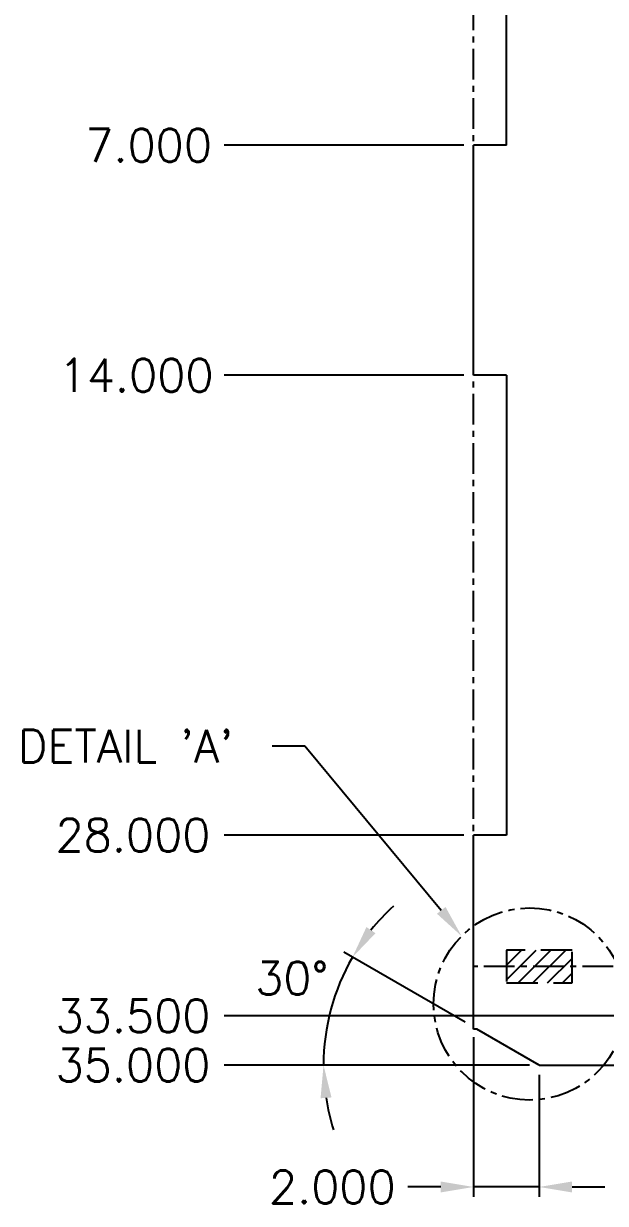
# Model space of a CAD drawing. Extents: x -251 to -90, y -161 to -25.
# Drawn here: x -244.53 to -226.82, y -111.46 to -75.54 of the extents above; entities that cross this region are included whole.
import ezdxf

# ---------------------------------------------------------------- set-up
doc = ezdxf.new("R2010")
doc.units = 0
doc.header["$LTSCALE"] = 0.15
doc.header["$MEASUREMENT"] = 0
doc.linetypes.add('CENTER', pattern=[2, 1.25, -0.25, 0.25, -0.25])
doc.linetypes.add('HIDDEN', pattern=[9.525, 6.35, -3.175])
doc.layers.add('1', color=7, linetype='Continuous')
doc.layers.add('1D', color=4, linetype='Continuous')
doc.styles.add('SIMPLEX', font='SIMPLEX')

msp = doc.modelspace()

# ---------------------------------------------------------------- hatches: boundary and pattern name
at = {"layer": '1D'}
h = msp.add_hatch(dxfattribs=at)
h.set_pattern_fill('ANSI31', color=256, scale=0.1, style=0)
h.set_pattern_definition([(45, (-167.58723, -136.2494), (-0.2245064, 0.2245064), [])])
h.paths.add_polyline_path([(-227.8372, -103.7494), (-229.8372, -103.7494), (-229.8372, -104.2494), (-227.8372, -104.2494)])
h.paths.add_polyline_path([(-227.8372, -104.2494), (-229.8372, -104.2494), (-229.8372, -104.7494), (-227.8372, -104.7494)])

# ---------------------------------------------------------------- linework, layer by layer
at = {"layer": '1'}
for p, q in [((-229.8372, -79.2494), (-229.8372, -65.2494)), ((-230.8372, -86.2494), (-230.8372, -79.2494)), ((-229.8372, -79.2494), (-230.8372, -79.2494)), ((-229.8372, -86.2494), (-230.8372, -86.2494)), ((-229.8372, -86.2494), (-229.8372, -100.2494)), ((-230.8372, -106.1524), (-230.8372, -100.2494)), ((-229.8372, -100.2494), (-230.8372, -100.2494)), ((-230.7372, -106.1524), (-230.8372, -106.1524)), ((-228.8372, -107.2494), (-230.7372, -106.1524)), ((-228.8372, -107.2494), (-106.5872, -107.2494))]:
    msp.add_line(p, q, dxfattribs=at)
at = {"layer": '1D', "color": 2, "linetype": 'CENTER', "ltscale": 5}
for p, q in [((-230.8372, -104.2494), (-230.8372, -40.2494)), ((-106.5872, -104.2494), (-230.8372, -104.2494))]:
    msp.add_line(p, q, dxfattribs=at)
at = {"layer": '1D'}
for p, q in [((-231.1372, -79.2494), (-238.427, -79.2494)), ((-231.1372, -86.2494), (-238.427, -86.2494)), ((-235.9725, -97.5386), (-236.9725, -97.5386)), ((-231.8216, -102.5385), (-235.9725, -97.5386)), ((-231.1372, -100.2494), (-238.427, -100.2494)), ((-231.097, -105.9447), (-234.7844, -103.8158)), ((-221.2642, -105.7494), (-238.427, -105.7494)), ((-230.8372, -106.3947), (-230.8372, -111.2594)), ((-229.1372, -107.2494), (-238.427, -107.2494)), ((-229.1372, -107.2494), (-235.7044, -107.2494)), ((-228.8372, -107.5494), (-228.8372, -111.2594)), ((-231.8372, -110.9594), (-232.8372, -110.9594)), ((-228.8372, -110.9594), (-230.8372, -110.9594)), ((-227.8372, -110.9594), (-226.8372, -110.9594))]:
    msp.add_line(p, q, dxfattribs=at)
at = {"layer": '1D', "color": 4, "linetype": 'HIDDEN'}
msp.add_lwpolyline([(-229.8372, -103.7494), (-229.8372, -104.7494), (-227.8372, -104.7494), (-227.8372, -103.7494)], close=True, dxfattribs=at)
at = {"layer": '1D', "color": 2, "linetype": 'CENTER', "ltscale": 5}
msp.add_circle((-229.1305, -105.3883), 2.9248, dxfattribs=at)
at = {"layer": '1D'}
for start, end in [(132.53388, 141.26694), (150, 180), (188.73306, 197.46612)]:
    msp.add_arc((-228.8372, -107.2494), 6.5671, start, end, dxfattribs=at)
for points in [[(-231.9523, -102.6418), (-231.2016, -103.3232), (-231.6908, -102.4352)], [(-233.8225, -103.2345), (-234.0976, -103.0463), (-234.5245, -103.9658)], [(-235.4944, -108.2592), (-235.1621, -108.2338), (-235.4044, -107.2494)], [(-231.8372, -110.7928), (-231.8372, -111.1261), (-230.8372, -110.9594)], [(-227.8372, -110.7928), (-227.8372, -111.1261), (-228.8372, -110.9594)]]:
    msp.add_solid(points, dxfattribs=at)

# ---------------------------------------------------------------- texts
at = {"layer": '1D', "char_height": 1, "attachment_point": 5, "style": 'SIMPLEX'}
for s, insert in [('\\A1;7.000', (-240.727, -79.2494)), ('\\A1;14.000', (-241.108, -86.2494)), ("\\A1;DETAIL 'A'", (-241.4262, -97.5386)), ('\\A1;28.000', (-241.2032, -100.2494)), ('\\A1;30%%D', (-236.3693, -104.6035)), ('\\A1;33.500', (-241.2032, -105.7494)), ('\\A1;35.000', (-241.2032, -107.2494)), ('\\A1;2.000', (-235.1372, -110.9594))]:
    msp.add_mtext(s, dxfattribs=dict(at, insert=insert))

doc.saveas('drawing.dxf')
